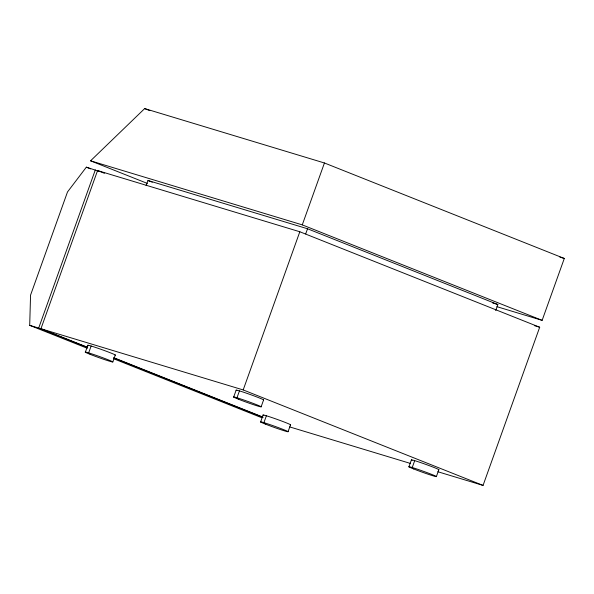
<?xml version="1.0" encoding="UTF-8"?>
<svg xmlns="http://www.w3.org/2000/svg" width="594" height="594" viewBox="0 0 594 594"><rect width="100%" height="100%" fill="white"/><g stroke="black" fill="none" stroke-linecap="round" stroke-linejoin="round"><path stroke-width="0.89" d="M87.303 348.27L29.7 325.341L30.561 295.114L67.501 191.951L86.338 167.166L98.767 171.25M29.7 325.341L38.692 328.059L95.322 169.884M87.363 347.223L40.934 328.742L97.572 170.56L299.822 231.757L539.686 327.235L483.056 485.409L437.815 471.725M85.365 352.183L87.823 345.307M146.124 185.647L147.973 180.494L307.529 228.764L497.854 304.522L495.7 310.543M88.662 352.895L91.127 346.012M112.823 361.902L115.288 355.026M233.68 397.059L236.145 390.184M236.984 397.765L239.449 390.889M40.934 328.742L243.191 389.931L299.822 231.757M324.435 162.979L144.669 108.591L90.563 160.818L302.272 224.874L324.435 162.979L564.3 258.457L542.136 320.352L496.963 306.682M305.68 233.925L307.529 228.764M261.145 406.779L263.602 399.896M260.618 421.948L263.075 415.065M263.914 422.653L266.379 415.778M288.075 431.66L290.54 424.784M408.932 466.817L411.397 459.942M412.236 467.523L414.694 460.647M436.397 476.536L438.855 469.661M559.875 257.113L564.3 258.457M492.537 302.918L497.854 304.522M534.37 325.623L539.686 327.235M289.672 426.908L410.313 463.402M144.669 108.591L149.829 110.64M302.272 224.874L542.136 320.352M147.973 180.494L152.279 182.202M90.563 160.818L147.305 183.405M97.572 170.56L104.447 173.3M86.338 167.166L90.637 168.874M243.191 389.931L483.056 485.409M114.011 357.833L262.748 417.033M38.692 328.059L87.697 347.564M113.484 357.833L263.075 417.382M113.951 358.88L261.828 417.738M236.872 390.607A14.62 0.609 19.7 0 1 248.856 394.03A14.62 0.609 19.7 0 1 263.402 399.992M412.125 460.365A14.62 0.609 19.7 0 1 424.109 463.788A14.62 0.609 19.7 0 1 438.654 469.757M88.558 345.738A14.62 0.609 19.7 0 1 100.535 349.153A14.62 0.609 19.7 0 1 115.08 355.123M263.81 415.496A14.62 0.609 19.7 0 1 275.787 418.911A14.62 0.609 19.7 0 1 290.332 424.881M238.424 399.198A14.62 0.609 19.7 0 0 260.937 406.875A14.62 0.609 19.7 0 0 242.872 399.68A14.62 0.609 19.7 0 0 238.424 399.198M413.676 468.956A14.62 0.609 19.7 0 0 436.189 476.633A14.62 0.609 19.7 0 0 418.124 469.438A14.62 0.609 19.7 0 0 413.676 468.956M90.102 354.328A14.62 0.609 19.7 0 0 112.622 361.998A14.62 0.609 19.7 0 0 94.557 354.811A14.62 0.609 19.7 0 0 90.102 354.328M265.355 424.086A14.62 0.609 19.7 0 0 287.867 431.756A14.62 0.609 19.7 0 0 269.81 424.569A14.62 0.609 19.7 0 0 265.355 424.086"/></g></svg>
